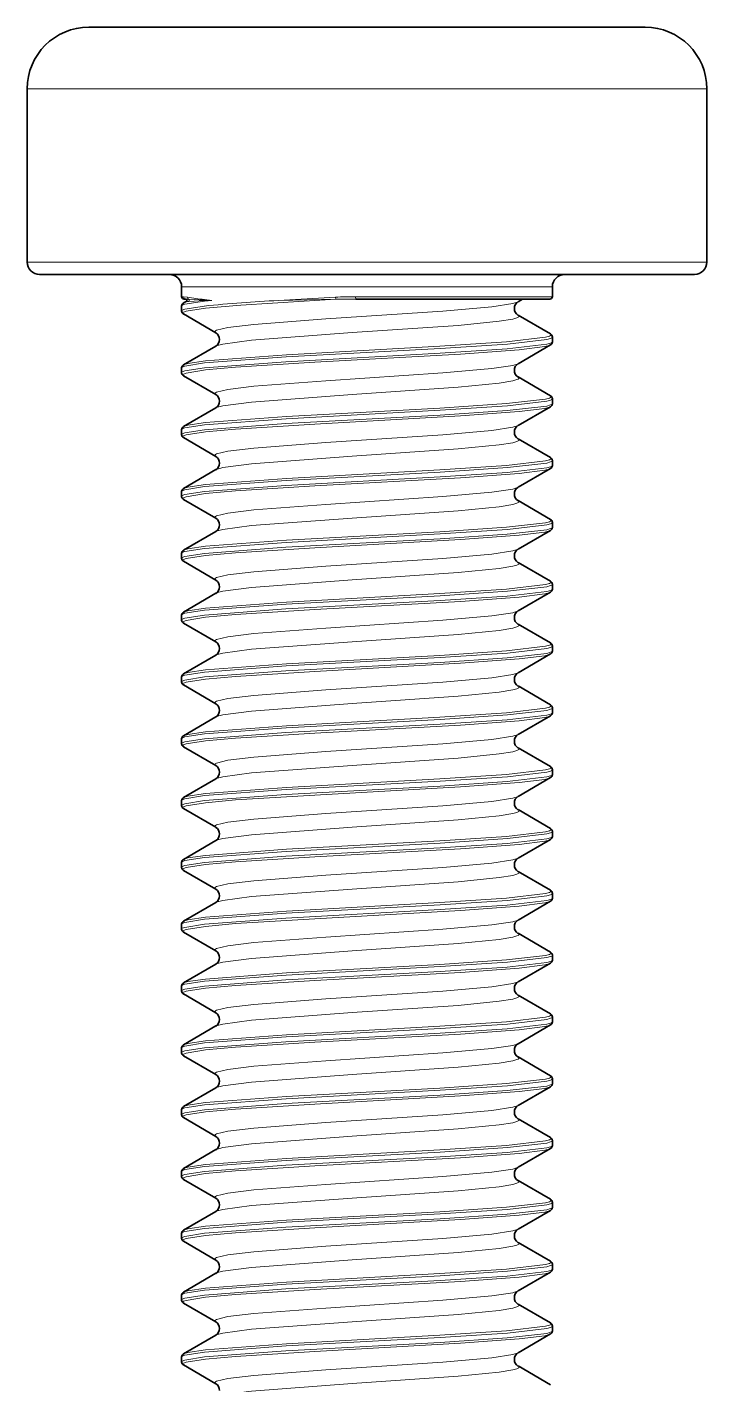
# Model space of a CAD drawing. Extents: x 327 to 941, y 153 to 765.
# Drawn here: x 619.75 to 625.25, y 692.39 to 703.37 of the extents above; entities that cross this region are included whole.
import ezdxf

# ---------------------------------------------------------------- set-up
doc = ezdxf.new("R2010")
doc.units = 0

msp = doc.modelspace()

# ---------------------------------------------------------------- linework, layer by layer
at = {"color": 7, "lineweight": 35, "ltscale": 0.006886}
msp.add_line((620.525, 703.372), (620.25, 703.372), dxfattribs=at)
at = {"color": 7, "lineweight": 35, "ltscale": 0.105614}
msp.add_line((624.75, 703.372), (620.525, 703.372), dxfattribs=at)
at = {"color": 7, "lineweight": 13, "ltscale": 0.008417}
for p, q in [((620.087, 702.872), (619.75, 702.872)), ((620.087, 701.472), (619.75, 701.472))]:
    msp.add_line(p, q, dxfattribs=at)
at = {"color": 7, "lineweight": 35, "ltscale": 0.035001}
for p, q in [((619.75, 701.472), (619.75, 702.872)), ((625.25, 701.472), (625.25, 702.872))]:
    msp.add_line(p, q, dxfattribs=at)
at = {"color": 7, "lineweight": 13, "ltscale": 0.129083}
for p, q in [((625.25, 702.872), (620.087, 702.872)), ((625.25, 701.472), (620.087, 701.472))]:
    msp.add_line(p, q, dxfattribs=at)
at = {"color": 7, "lineweight": 35, "ltscale": 0.00811}
msp.add_line((620.174, 701.372), (619.85, 701.372), dxfattribs=at)
at = {"color": 7, "lineweight": 35, "ltscale": 0.124391}
msp.add_line((625.15, 701.372), (620.174, 701.372), dxfattribs=at)
at = {"color": 7, "lineweight": 13, "ltscale": 0.004591}
msp.add_line((621.184, 701.272), (621, 701.272), dxfattribs=at)
at = {"color": 7, "lineweight": 35, "ltscale": 0.002}
for p, q in [((621, 701.192), (621, 701.272)), ((624, 701.192), (624, 701.272))]:
    msp.add_line(p, q, dxfattribs=at)
at = {"color": 7, "lineweight": 13, "ltscale": 0.000382996}
msp.add_line((621.015, 701.192), (621, 701.192), dxfattribs=at)
at = {"color": 7, "lineweight": 13, "ltscale": 0.000813638}
msp.add_line((621.015, 701.192), (621.048, 701.188), dxfattribs=at)
at = {"color": 7, "lineweight": 35, "ltscale": 0.000376892}
msp.add_line((621.035, 701.172), (621.02, 701.172), dxfattribs=at)
at = {"color": 7, "lineweight": 13, "ltscale": 0.000550341}
msp.add_line((621.035, 701.172), (621.057, 701.171), dxfattribs=at)
at = {"color": 7, "lineweight": 13, "ltscale": 0.003175}
for p, q in [((621.057, 701.171), (621.184, 701.164)), ((621.184, 701.16), (621.057, 701.153))]:
    msp.add_line(p, q, dxfattribs=at)
at = {"color": 7, "lineweight": 13, "ltscale": 0.070409}
msp.add_line((624, 701.272), (621.184, 701.272), dxfattribs=at)
at = {"color": 7, "lineweight": 13, "ltscale": 0.001523}
for p, q in [((621.184, 701.168), (621.244, 701.162)), ((621.244, 701.162), (621.184, 701.156))]:
    msp.add_line(p, q, dxfattribs=at)
at = {"color": 7, "lineweight": 13, "ltscale": 0.000103939}
msp.add_line((621.184, 701.164), (621.184, 701.168), dxfattribs=at)
at = {"color": 7, "lineweight": 13, "ltscale": 0.011519}
msp.add_line((621.784, 701.162), (622.244, 701.188), dxfattribs=at)
at = {"color": 7, "lineweight": 13, "ltscale": 0.011568}
msp.add_line((622.247, 701.171), (621.784, 701.162), dxfattribs=at)
at = {"color": 7, "lineweight": 13, "ltscale": 0.00043678}
msp.add_line((622.247, 701.171), (622.244, 701.188), dxfattribs=at)
at = {"color": 7, "lineweight": 13, "ltscale": 0.004047}
msp.add_line((622.247, 701.171), (622.409, 701.172), dxfattribs=at)
at = {"color": 7, "lineweight": 13, "ltscale": 0.037764}
msp.add_line((623.757, 701.171), (622.247, 701.171), dxfattribs=at)
at = {"color": 7, "lineweight": 13, "ltscale": 0.039812}
msp.add_line((624, 701.192), (622.407, 701.192), dxfattribs=at)
at = {"color": 7, "lineweight": 13, "ltscale": 0.000501418}
msp.add_line((622.409, 701.172), (622.407, 701.192), dxfattribs=at)
at = {"color": 7, "lineweight": 35, "ltscale": 0.039281}
msp.add_line((623.98, 701.172), (622.409, 701.172), dxfattribs=at)
at = {"color": 7, "lineweight": 35, "ltscale": 0.001033}
msp.add_line((623.757, 701.171), (623.722, 701.15), dxfattribs=at)
at = {"color": 7, "lineweight": 35, "ltscale": 0.000131021}
msp.add_line((623.757, 701.171), (623.762, 701.172), dxfattribs=at)
at = {"color": 7, "lineweight": 35, "ltscale": 0.000987244}
for p, q in [((621, 701.076), (621, 701.116)), ((624, 700.826), (624, 700.866)), ((621, 700.576), (621, 700.616)), ((624, 700.326), (624, 700.366)), ((621, 700.076), (621, 700.116)), ((624, 699.826), (624, 699.866)), ((621, 699.576), (621, 699.616)), ((624, 699.326), (624, 699.366)), ((621, 699.076), (621, 699.116)), ((624, 698.826), (624, 698.866)), ((621, 698.576), (621, 698.616)), ((624, 698.326), (624, 698.366)), ((621, 698.076), (621, 698.116)), ((624, 697.826), (624, 697.866)), ((621, 697.576), (621, 697.616)), ((624, 697.326), (624, 697.366)), ((621, 697.076), (621, 697.116)), ((624, 696.826), (624, 696.866)), ((621, 696.576), (621, 696.616)), ((624, 696.326), (624, 696.366)), ((621, 696.076), (621, 696.116)), ((624, 695.826), (624, 695.866)), ((621, 695.576), (621, 695.616)), ((624, 695.326), (624, 695.366)), ((621, 695.076), (621, 695.116)), ((624, 694.826), (624, 694.866)), ((621, 694.576), (621, 694.616)), ((624, 694.326), (624, 694.366)), ((621, 694.076), (621, 694.116)), ((624, 693.826), (624, 693.866)), ((621, 693.576), (621, 693.616)), ((624, 693.326), (624, 693.366)), ((621, 693.076), (621, 693.116)), ((624, 692.826), (624, 692.866)), ((621, 692.576), (621, 692.616))]:
    msp.add_line(p, q, dxfattribs=at)
at = {"color": 7, "lineweight": 35, "ltscale": 0.000633859}
msp.add_line((621.016, 701.141), (621.038, 701.153), dxfattribs=at)
at = {"color": 7, "lineweight": 13, "ltscale": 0.000469971}
msp.add_line((621.057, 701.153), (621.038, 701.153), dxfattribs=at)
at = {"color": 7, "lineweight": 13, "ltscale": 0.000105286}
msp.add_line((621.184, 701.16), (621.184, 701.164), dxfattribs=at)
at = {"color": 7, "lineweight": 13, "ltscale": 0.00151}
msp.add_line((621.184, 701.16), (621.244, 701.162), dxfattribs=at)
at = {"color": 7, "lineweight": 35, "ltscale": 0.007571}
for p, q in [((621.016, 701.052), (621.278, 700.9)), ((621.016, 700.641), (621.278, 700.793)), ((623.984, 700.802), (623.722, 700.65)), ((621.016, 700.552), (621.278, 700.4)), ((623.984, 700.391), (623.722, 700.543)), ((621.016, 700.141), (621.278, 700.293)), ((623.984, 700.302), (623.722, 700.15)), ((621.016, 700.052), (621.278, 699.9)), ((623.984, 699.891), (623.722, 700.043)), ((621.016, 699.641), (621.278, 699.793)), ((623.984, 699.802), (623.722, 699.65)), ((621.016, 699.552), (621.278, 699.4)), ((623.984, 699.391), (623.722, 699.543)), ((623.984, 699.302), (623.722, 699.15)), ((621.016, 699.141), (621.278, 699.293)), ((621.016, 699.052), (621.278, 698.9)), ((623.984, 698.891), (623.722, 699.043)), ((621.016, 698.641), (621.278, 698.793)), ((623.984, 698.802), (623.722, 698.65)), ((621.016, 698.552), (621.278, 698.4)), ((623.984, 698.391), (623.722, 698.543)), ((621.016, 698.141), (621.278, 698.293)), ((623.984, 698.302), (623.722, 698.15)), ((621.016, 698.052), (621.278, 697.9)), ((623.984, 697.891), (623.722, 698.043)), ((621.016, 697.641), (621.278, 697.793)), ((623.984, 697.802), (623.722, 697.65)), ((621.016, 697.552), (621.278, 697.4)), ((623.984, 697.391), (623.722, 697.543)), ((621.016, 697.141), (621.278, 697.293)), ((623.984, 697.302), (623.722, 697.15)), ((621.016, 697.052), (621.278, 696.9)), ((623.984, 696.891), (623.722, 697.043)), ((621.016, 696.641), (621.278, 696.793)), ((623.984, 696.802), (623.722, 696.65)), ((621.016, 696.552), (621.278, 696.4)), ((623.984, 696.391), (623.722, 696.543)), ((621.016, 696.141), (621.278, 696.293)), ((623.984, 696.302), (623.722, 696.15)), ((621.016, 696.052), (621.278, 695.9)), ((623.984, 695.891), (623.722, 696.043)), ((621.016, 695.641), (621.278, 695.793)), ((623.984, 695.802), (623.722, 695.65)), ((621.016, 695.552), (621.278, 695.4)), ((623.984, 695.391), (623.722, 695.543)), ((621.016, 695.141), (621.278, 695.293)), ((623.984, 695.302), (623.722, 695.15)), ((621.016, 695.052), (621.278, 694.9)), ((623.984, 694.891), (623.722, 695.043)), ((623.984, 694.802), (623.722, 694.65)), ((621.016, 694.641), (621.278, 694.793)), ((621.016, 694.552), (621.278, 694.4)), ((623.984, 694.391), (623.722, 694.543)), ((621.016, 694.141), (621.278, 694.293)), ((623.984, 694.302), (623.722, 694.15)), ((621.016, 694.052), (621.278, 693.9)), ((623.984, 693.891), (623.722, 694.043)), ((621.016, 693.641), (621.278, 693.793)), ((623.984, 693.802), (623.722, 693.65)), ((621.016, 693.552), (621.278, 693.4)), ((623.984, 693.391), (623.722, 693.543)), ((621.016, 693.141), (621.278, 693.293)), ((623.984, 693.302), (623.722, 693.15)), ((621.016, 693.052), (621.278, 692.9)), ((623.984, 692.891), (623.722, 693.043)), ((621.016, 692.641), (621.278, 692.793)), ((623.984, 692.802), (623.722, 692.65)), ((621.016, 692.552), (621.278, 692.4)), ((623.984, 692.391), (623.722, 692.543))]:
    msp.add_line(p, q, dxfattribs=at)
at = {"color": 7, "lineweight": 35, "ltscale": 0.007572}
msp.add_line((623.984, 700.891), (623.722, 701.043), dxfattribs=at)
at = {"color": 7, "lineweight": 13}
for points in [[(622.247, 701.171), (621.48, 701.124), (621.193, 701.099)], [(621.184, 701.156), (621.026, 701.131), (621.005, 701.122), (621.001, 701.119), (621, 701.118), (621, 701.116)], [(621.184, 701.116), (621.026, 701.091), (621.005, 701.083), (621.001, 701.08), (621, 701.079), (621, 701.076)], [(621.193, 701.099), (621.036, 701.074), (621.015, 701.066), (621.011, 701.063), (621.01, 701.061), (621.01, 701.059)], [(621.271, 700.909), (621.272, 700.912), (621.274, 700.915), (621.283, 700.92), (621.374, 700.942), (621.585, 700.967), (622.168, 701.012), (623.113, 701.075), (623.509, 701.11), (623.68, 701.136), (623.722, 701.15)], [(621.278, 700.793), (621.291, 700.798), (621.333, 700.809), (621.565, 700.84), (622.38, 700.901), (623.237, 700.96), (623.57, 700.993), (623.679, 701.011), (623.713, 701.021), (623.724, 701.026), (623.728, 701.029), (623.729, 701.031), (623.729, 701.034)], [(624, 700.866), (623.999, 700.864), (623.998, 700.862), (623.995, 700.859), (623.986, 700.855), (623.955, 700.846), (623.636, 700.809), (623.093, 700.773), (621.845, 700.705), (621.184, 700.656)], [(623.99, 700.883), (623.989, 700.881), (623.988, 700.88), (623.985, 700.877), (623.976, 700.872), (623.945, 700.864), (623.628, 700.827), (623.088, 700.791), (621.848, 700.722), (621.192, 700.673)], [(624, 700.826), (623.999, 700.824), (623.998, 700.823), (623.995, 700.82), (623.986, 700.816), (623.955, 700.807), (623.635, 700.77), (623.092, 700.734), (621.844, 700.666), (621.184, 700.616)], [(623.984, 700.802), (623.973, 700.797), (623.938, 700.788), (623.732, 700.762), (623.256, 700.727), (622.078, 700.661), (621.435, 700.621), (621.193, 700.599)], [(621.184, 700.656), (621.026, 700.631), (621.005, 700.622), (621.001, 700.619), (621, 700.618), (621, 700.616)], [(621.184, 700.616), (621.026, 700.591), (621.005, 700.583), (621.001, 700.58), (621, 700.579), (621, 700.576)], [(621.192, 700.673), (621.049, 700.652), (621.016, 700.641)], [(621.271, 700.409), (621.272, 700.412), (621.274, 700.415), (621.283, 700.42), (621.374, 700.442), (621.585, 700.467), (622.168, 700.512), (623.113, 700.575), (623.509, 700.61), (623.68, 700.636), (623.722, 700.65)], [(621.193, 700.599), (621.036, 700.574), (621.015, 700.566), (621.011, 700.563), (621.01, 700.561), (621.01, 700.559)], [(621.278, 700.293), (621.291, 700.298), (621.333, 700.309), (621.565, 700.34), (622.38, 700.401), (623.237, 700.46), (623.57, 700.493), (623.679, 700.511), (623.713, 700.521), (623.724, 700.526), (623.728, 700.529), (623.729, 700.531), (623.729, 700.534)], [(624, 700.366), (623.999, 700.364), (623.998, 700.362), (623.995, 700.359), (623.986, 700.355), (623.955, 700.346), (623.636, 700.309), (623.093, 700.273), (621.845, 700.205), (621.184, 700.156)], [(624, 700.326), (623.999, 700.324), (623.998, 700.323), (623.995, 700.32), (623.986, 700.316), (623.955, 700.307), (623.635, 700.27), (623.092, 700.234), (621.844, 700.166), (621.184, 700.116)], [(623.99, 700.383), (623.989, 700.381), (623.988, 700.38), (623.985, 700.377), (623.976, 700.372), (623.945, 700.364), (623.628, 700.327), (623.088, 700.291), (621.848, 700.222), (621.192, 700.173)], [(623.984, 700.302), (623.973, 700.297), (623.938, 700.288), (623.732, 700.262), (623.256, 700.227), (622.078, 700.161), (621.435, 700.121), (621.193, 700.099)], [(621.184, 700.156), (621.026, 700.131), (621.005, 700.122), (621.001, 700.119), (621, 700.118), (621, 700.116)], [(621.184, 700.116), (621.026, 700.091), (621.005, 700.083), (621.001, 700.08), (621, 700.079), (621, 700.076)], [(621.193, 700.099), (621.036, 700.074), (621.015, 700.066), (621.011, 700.063), (621.01, 700.061), (621.01, 700.059)], [(621.192, 700.173), (621.049, 700.152), (621.016, 700.141)], [(621.271, 699.909), (621.272, 699.912), (621.274, 699.915), (621.283, 699.92), (621.374, 699.942), (621.585, 699.967), (622.168, 700.012), (623.113, 700.075), (623.509, 700.11), (623.68, 700.136), (623.722, 700.15)], [(621.278, 699.793), (621.291, 699.798), (621.333, 699.809), (621.565, 699.84), (622.38, 699.901), (623.237, 699.96), (623.57, 699.993), (623.679, 700.011), (623.713, 700.021), (623.724, 700.026), (623.728, 700.029), (623.729, 700.031), (623.729, 700.034)], [(624, 699.866), (623.999, 699.864), (623.998, 699.862), (623.995, 699.859), (623.986, 699.855), (623.955, 699.846), (623.636, 699.809), (623.093, 699.773), (621.845, 699.705), (621.184, 699.656)], [(623.99, 699.883), (623.989, 699.881), (623.988, 699.88), (623.985, 699.877), (623.976, 699.872), (623.945, 699.864), (623.628, 699.827), (623.088, 699.791), (621.848, 699.722), (621.192, 699.673)], [(624, 699.826), (623.999, 699.824), (623.998, 699.823), (623.995, 699.82), (623.986, 699.816), (623.955, 699.807), (623.635, 699.77), (623.092, 699.734), (621.844, 699.666), (621.184, 699.616)], [(623.984, 699.802), (623.973, 699.797), (623.938, 699.788), (623.732, 699.762), (623.256, 699.727), (622.078, 699.661), (621.435, 699.621), (621.193, 699.599)], [(621.184, 699.656), (621.026, 699.631), (621.005, 699.622), (621.001, 699.619), (621, 699.618), (621, 699.616)], [(621.192, 699.673), (621.049, 699.652), (621.016, 699.641)], [(621.271, 699.409), (621.272, 699.412), (621.274, 699.415), (621.283, 699.42), (621.374, 699.442), (621.585, 699.467), (622.168, 699.512), (623.113, 699.575), (623.509, 699.61), (623.68, 699.636), (623.722, 699.65)], [(621.184, 699.616), (621.026, 699.591), (621.005, 699.583), (621.001, 699.58), (621, 699.579), (621, 699.576)], [(621.193, 699.599), (621.036, 699.574), (621.015, 699.566), (621.011, 699.563), (621.01, 699.561), (621.01, 699.559)], [(621.278, 699.293), (621.291, 699.298), (621.333, 699.309), (621.565, 699.34), (622.38, 699.401), (623.237, 699.46), (623.57, 699.493), (623.679, 699.511), (623.713, 699.521), (623.724, 699.526), (623.728, 699.529), (623.729, 699.531), (623.729, 699.534)], [(624, 699.366), (623.999, 699.364), (623.998, 699.362), (623.995, 699.359), (623.986, 699.355), (623.955, 699.346), (623.636, 699.309), (623.093, 699.273), (621.845, 699.205), (621.184, 699.156)], [(624, 699.326), (623.999, 699.324), (623.998, 699.323), (623.995, 699.32), (623.986, 699.316), (623.955, 699.307), (623.635, 699.27), (623.092, 699.234), (621.844, 699.166), (621.184, 699.116)], [(623.99, 699.383), (623.989, 699.381), (623.988, 699.38), (623.985, 699.377), (623.976, 699.372), (623.945, 699.364), (623.628, 699.327), (623.088, 699.291), (621.848, 699.222), (621.192, 699.173)], [(623.984, 699.302), (623.973, 699.297), (623.938, 699.288), (623.732, 699.262), (623.256, 699.227), (622.078, 699.161), (621.435, 699.121), (621.193, 699.099)], [(621.184, 699.156), (621.026, 699.131), (621.005, 699.122), (621.001, 699.119), (621, 699.118), (621, 699.116)], [(621.184, 699.116), (621.026, 699.091), (621.005, 699.083), (621.001, 699.08), (621, 699.079), (621, 699.076)], [(621.193, 699.099), (621.036, 699.074), (621.015, 699.066), (621.011, 699.063), (621.01, 699.061), (621.01, 699.059)], [(621.192, 699.173), (621.049, 699.152), (621.016, 699.141)], [(621.271, 698.909), (621.272, 698.912), (621.274, 698.915), (621.283, 698.92), (621.374, 698.942), (621.585, 698.967), (622.168, 699.012), (623.113, 699.075), (623.509, 699.11), (623.68, 699.136), (623.722, 699.15)], [(621.278, 698.793), (621.291, 698.798), (621.333, 698.809), (621.565, 698.84), (622.38, 698.901), (623.237, 698.96), (623.57, 698.993), (623.679, 699.011), (623.713, 699.021), (623.724, 699.026), (623.728, 699.029), (623.729, 699.031), (623.729, 699.034)], [(624, 698.866), (623.999, 698.864), (623.998, 698.862), (623.995, 698.859), (623.986, 698.855), (623.955, 698.846), (623.636, 698.809), (623.093, 698.773), (621.845, 698.705), (621.184, 698.656)], [(623.99, 698.883), (623.989, 698.881), (623.988, 698.88), (623.985, 698.877), (623.976, 698.872), (623.945, 698.864), (623.628, 698.827), (623.088, 698.791), (621.848, 698.722), (621.192, 698.673)], [(624, 698.826), (623.999, 698.824), (623.998, 698.823), (623.995, 698.82), (623.986, 698.816), (623.955, 698.807), (623.635, 698.77), (623.092, 698.734), (621.844, 698.666), (621.184, 698.616)], [(623.984, 698.802), (623.973, 698.797), (623.938, 698.788), (623.732, 698.762), (623.256, 698.727), (622.078, 698.661), (621.435, 698.621), (621.193, 698.599)], [(621.184, 698.656), (621.026, 698.631), (621.005, 698.622), (621.001, 698.619), (621, 698.618), (621, 698.616)], [(621.192, 698.673), (621.049, 698.652), (621.016, 698.641)], [(621.271, 698.409), (621.272, 698.412), (621.274, 698.415), (621.283, 698.42), (621.374, 698.442), (621.585, 698.467), (622.168, 698.512), (623.113, 698.575), (623.509, 698.61), (623.68, 698.636), (623.722, 698.65)], [(621.184, 698.616), (621.026, 698.591), (621.005, 698.583), (621.001, 698.58), (621, 698.579), (621, 698.576)], [(621.193, 698.599), (621.036, 698.574), (621.015, 698.566), (621.011, 698.563), (621.01, 698.561), (621.01, 698.559)], [(621.278, 698.293), (621.291, 698.298), (621.333, 698.309), (621.565, 698.34), (622.38, 698.401), (623.237, 698.46), (623.57, 698.493), (623.679, 698.511), (623.713, 698.521), (623.724, 698.526), (623.728, 698.529), (623.729, 698.531), (623.729, 698.534)], [(624, 698.366), (623.999, 698.364), (623.998, 698.362), (623.995, 698.359), (623.986, 698.355), (623.955, 698.346), (623.636, 698.309), (623.093, 698.273), (621.845, 698.205), (621.184, 698.156)], [(624, 698.326), (623.999, 698.324), (623.998, 698.323), (623.995, 698.32), (623.986, 698.316), (623.955, 698.307), (623.635, 698.27), (623.092, 698.234), (621.844, 698.166), (621.184, 698.116)], [(623.99, 698.383), (623.989, 698.381), (623.988, 698.38), (623.985, 698.377), (623.976, 698.372), (623.945, 698.364), (623.628, 698.327), (623.088, 698.291), (621.848, 698.222), (621.192, 698.173)], [(623.984, 698.302), (623.973, 698.297), (623.938, 698.288), (623.732, 698.262), (623.256, 698.227), (622.078, 698.161), (621.435, 698.121), (621.193, 698.099)], [(621.184, 698.156), (621.026, 698.131), (621.005, 698.122), (621.001, 698.119), (621, 698.118), (621, 698.116)], [(621.184, 698.116), (621.026, 698.091), (621.005, 698.083), (621.001, 698.08), (621, 698.079), (621, 698.076)], [(621.193, 698.099), (621.036, 698.074), (621.015, 698.066), (621.011, 698.063), (621.01, 698.061), (621.01, 698.059)], [(621.192, 698.173), (621.049, 698.152), (621.016, 698.141)], [(621.271, 697.909), (621.272, 697.912), (621.274, 697.915), (621.283, 697.92), (621.374, 697.942), (621.585, 697.967), (622.168, 698.012), (623.113, 698.075), (623.509, 698.11), (623.68, 698.136), (623.722, 698.15)], [(621.278, 697.793), (621.291, 697.798), (621.333, 697.809), (621.565, 697.84), (622.38, 697.901), (623.237, 697.96), (623.57, 697.993), (623.679, 698.011), (623.713, 698.021), (623.724, 698.026), (623.728, 698.029), (623.729, 698.031), (623.729, 698.034)], [(623.99, 697.883), (623.989, 697.881), (623.988, 697.88), (623.985, 697.877), (623.976, 697.872), (623.945, 697.864), (623.628, 697.827), (623.088, 697.791), (621.848, 697.722), (621.192, 697.673)], [(624, 697.866), (623.999, 697.864), (623.998, 697.862), (623.995, 697.859), (623.986, 697.855), (623.955, 697.846), (623.636, 697.809), (623.093, 697.773), (621.845, 697.705), (621.184, 697.656)], [(624, 697.826), (623.999, 697.824), (623.998, 697.823), (623.995, 697.82), (623.986, 697.816), (623.955, 697.807), (623.635, 697.77), (623.092, 697.734), (621.844, 697.666), (621.184, 697.616)], [(623.984, 697.802), (623.973, 697.797), (623.938, 697.788), (623.732, 697.762), (623.256, 697.727), (622.078, 697.661), (621.435, 697.621), (621.193, 697.599)], [(621.184, 697.656), (621.026, 697.631), (621.005, 697.622), (621.001, 697.619), (621, 697.618), (621, 697.616)], [(621.192, 697.673), (621.049, 697.652), (621.016, 697.641)], [(621.184, 697.616), (621.026, 697.591), (621.005, 697.583), (621.001, 697.58), (621, 697.579), (621, 697.576)], [(621.193, 697.599), (621.036, 697.574), (621.015, 697.566), (621.011, 697.563), (621.01, 697.561), (621.01, 697.559)], [(621.271, 697.409), (621.272, 697.412), (621.274, 697.415), (621.283, 697.42), (621.374, 697.442), (621.585, 697.467), (622.168, 697.512), (623.113, 697.575), (623.509, 697.61), (623.68, 697.636), (623.722, 697.65)], [(621.278, 697.293), (621.291, 697.298), (621.333, 697.309), (621.565, 697.34), (622.38, 697.401), (623.237, 697.46), (623.57, 697.493), (623.679, 697.511), (623.713, 697.521), (623.724, 697.526), (623.728, 697.529), (623.729, 697.531), (623.729, 697.534)], [(624, 697.366), (623.999, 697.364), (623.998, 697.362), (623.995, 697.359), (623.986, 697.355), (623.955, 697.346), (623.636, 697.309), (623.093, 697.273), (621.845, 697.205), (621.184, 697.156)], [(624, 697.326), (623.999, 697.324), (623.998, 697.323), (623.995, 697.32), (623.986, 697.316), (623.955, 697.307), (623.635, 697.27), (623.092, 697.234), (621.844, 697.166), (621.184, 697.116)], [(623.99, 697.383), (623.989, 697.381), (623.988, 697.38), (623.985, 697.377), (623.976, 697.372), (623.945, 697.364), (623.628, 697.327), (623.088, 697.291), (621.848, 697.222), (621.192, 697.173)], [(623.984, 697.302), (623.973, 697.297), (623.938, 697.288), (623.732, 697.262), (623.256, 697.227), (622.078, 697.161), (621.435, 697.121), (621.193, 697.099)], [(621.184, 697.156), (621.026, 697.131), (621.005, 697.122), (621.001, 697.119), (621, 697.118), (621, 697.116)], [(621.184, 697.116), (621.026, 697.091), (621.005, 697.083), (621.001, 697.08), (621, 697.079), (621, 697.076)], [(621.192, 697.173), (621.049, 697.152), (621.016, 697.141)], [(621.271, 696.909), (621.272, 696.912), (621.274, 696.915), (621.283, 696.92), (621.374, 696.942), (621.585, 696.967), (622.168, 697.012), (623.113, 697.075), (623.509, 697.11), (623.68, 697.136), (623.722, 697.15)], [(621.193, 697.099), (621.036, 697.074), (621.015, 697.066), (621.011, 697.063), (621.01, 697.061), (621.01, 697.059)], [(621.278, 696.793), (621.291, 696.798), (621.333, 696.809), (621.565, 696.84), (622.38, 696.901), (623.237, 696.96), (623.57, 696.993), (623.679, 697.011), (623.713, 697.021), (623.724, 697.026), (623.728, 697.029), (623.729, 697.031), (623.729, 697.034)], [(623.99, 696.883), (623.989, 696.881), (623.988, 696.88), (623.985, 696.877), (623.976, 696.872), (623.945, 696.864), (623.628, 696.827), (623.088, 696.791), (621.848, 696.722), (621.192, 696.673)], [(624, 696.866), (623.999, 696.864), (623.998, 696.862), (623.995, 696.859), (623.986, 696.855), (623.955, 696.846), (623.636, 696.809), (623.093, 696.773), (621.845, 696.705), (621.184, 696.656)], [(624, 696.826), (623.999, 696.824), (623.998, 696.823), (623.995, 696.82), (623.986, 696.816), (623.955, 696.807), (623.635, 696.77), (623.092, 696.734), (621.844, 696.666), (621.184, 696.616)], [(623.984, 696.802), (623.973, 696.797), (623.938, 696.788), (623.732, 696.762), (623.256, 696.727), (622.078, 696.661), (621.435, 696.621), (621.193, 696.599)], [(621.192, 696.673), (621.049, 696.652), (621.016, 696.641)], [(621.184, 696.656), (621.026, 696.631), (621.005, 696.622), (621.001, 696.619), (621, 696.618), (621, 696.616)], [(621.184, 696.616), (621.026, 696.591), (621.005, 696.583), (621.001, 696.58), (621, 696.579), (621, 696.576)], [(621.193, 696.599), (621.036, 696.574), (621.015, 696.566), (621.011, 696.563), (621.01, 696.561), (621.01, 696.559)], [(621.271, 696.409), (621.272, 696.412), (621.274, 696.415), (621.283, 696.42), (621.374, 696.442), (621.585, 696.467), (622.168, 696.512), (623.113, 696.575), (623.509, 696.61), (623.68, 696.636), (623.722, 696.65)], [(621.278, 696.293), (621.291, 696.298), (621.333, 696.309), (621.565, 696.34), (622.38, 696.401), (623.237, 696.46), (623.57, 696.493), (623.679, 696.511), (623.713, 696.521), (623.724, 696.526), (623.728, 696.529), (623.729, 696.531), (623.729, 696.534)], [(624, 696.366), (623.999, 696.364), (623.998, 696.362), (623.995, 696.359), (623.986, 696.355), (623.955, 696.346), (623.636, 696.309), (623.093, 696.273), (621.845, 696.205), (621.184, 696.156)], [(623.99, 696.383), (623.989, 696.381), (623.988, 696.38), (623.985, 696.377), (623.976, 696.372), (623.945, 696.364), (623.628, 696.327), (623.088, 696.291), (621.848, 696.222), (621.192, 696.173)], [(624, 696.326), (623.999, 696.324), (623.998, 696.323), (623.995, 696.32), (623.986, 696.316), (623.955, 696.307), (623.635, 696.27), (623.092, 696.234), (621.844, 696.166), (621.184, 696.116)], [(623.984, 696.302), (623.973, 696.297), (623.938, 696.288), (623.732, 696.262), (623.256, 696.227), (622.078, 696.161), (621.435, 696.121), (621.193, 696.099)], [(621.184, 696.156), (621.026, 696.131), (621.005, 696.122), (621.001, 696.119), (621, 696.118), (621, 696.116)], [(621.184, 696.116), (621.026, 696.091), (621.005, 696.083), (621.001, 696.08), (621, 696.079), (621, 696.076)], [(621.192, 696.173), (621.049, 696.152), (621.016, 696.141)], [(621.271, 695.909), (621.272, 695.912), (621.274, 695.915), (621.283, 695.92), (621.374, 695.942), (621.585, 695.967), (622.168, 696.012), (623.113, 696.075), (623.509, 696.11), (623.68, 696.136), (623.722, 696.15)], [(621.193, 696.099), (621.036, 696.074), (621.015, 696.066), (621.011, 696.063), (621.01, 696.061), (621.01, 696.059)], [(621.278, 695.793), (621.291, 695.798), (621.333, 695.809), (621.565, 695.84), (622.38, 695.901), (623.237, 695.96), (623.57, 695.993), (623.679, 696.011), (623.713, 696.021), (623.724, 696.026), (623.728, 696.029), (623.729, 696.031), (623.729, 696.034)], [(624, 695.866), (623.999, 695.864), (623.998, 695.862), (623.995, 695.859), (623.986, 695.855), (623.955, 695.846), (623.636, 695.809), (623.093, 695.773), (621.845, 695.705), (621.184, 695.656)], [(624, 695.826), (623.999, 695.824), (623.998, 695.823), (623.995, 695.82), (623.986, 695.816), (623.955, 695.807), (623.635, 695.77), (623.092, 695.734), (621.844, 695.666), (621.184, 695.616)], [(623.99, 695.883), (623.989, 695.881), (623.988, 695.88), (623.985, 695.877), (623.976, 695.872), (623.945, 695.864), (623.628, 695.827), (623.088, 695.791), (621.848, 695.722), (621.192, 695.673)], [(623.984, 695.802), (623.973, 695.797), (623.938, 695.788), (623.732, 695.762), (623.256, 695.727), (622.078, 695.661), (621.435, 695.621), (621.193, 695.599)], [(621.184, 695.656), (621.026, 695.631), (621.005, 695.622), (621.001, 695.619), (621, 695.618), (621, 695.616)], [(621.184, 695.616), (621.026, 695.591), (621.005, 695.583), (621.001, 695.58), (621, 695.579), (621, 695.576)], [(621.193, 695.599), (621.036, 695.574), (621.015, 695.566), (621.011, 695.563), (621.01, 695.561), (621.01, 695.559)], [(621.192, 695.673), (621.049, 695.652), (621.016, 695.641)], [(621.271, 695.409), (621.272, 695.412), (621.274, 695.415), (621.283, 695.42), (621.374, 695.442), (621.585, 695.467), (622.168, 695.512), (623.113, 695.575), (623.509, 695.61), (623.68, 695.636), (623.722, 695.65)], [(621.278, 695.293), (621.291, 695.298), (621.333, 695.309), (621.565, 695.34), (622.38, 695.401), (623.237, 695.46), (623.57, 695.493), (623.679, 695.511), (623.713, 695.521), (623.724, 695.526), (623.728, 695.529), (623.729, 695.531), (623.729, 695.534)], [(624, 695.366), (623.999, 695.364), (623.998, 695.362), (623.995, 695.359), (623.986, 695.355), (623.955, 695.346), (623.636, 695.309), (623.093, 695.273), (621.845, 695.205), (621.184, 695.156)], [(623.99, 695.383), (623.989, 695.381), (623.988, 695.38), (623.985, 695.377), (623.976, 695.372), (623.945, 695.364), (623.628, 695.327), (623.088, 695.291), (621.848, 695.222), (621.192, 695.173)], [(624, 695.326), (623.999, 695.324), (623.998, 695.323), (623.995, 695.32), (623.986, 695.316), (623.955, 695.307), (623.635, 695.27), (623.092, 695.234), (621.844, 695.166), (621.184, 695.116)], [(623.984, 695.302), (623.973, 695.297), (623.938, 695.288), (623.732, 695.262), (623.256, 695.227), (622.078, 695.161), (621.435, 695.121), (621.193, 695.099)], [(621.184, 695.156), (621.026, 695.131), (621.005, 695.122), (621.001, 695.119), (621, 695.118), (621, 695.116)], [(621.192, 695.173), (621.049, 695.152), (621.016, 695.141)], [(621.271, 694.909), (621.272, 694.912), (621.274, 694.915), (621.283, 694.92), (621.374, 694.942), (621.585, 694.967), (622.168, 695.012), (623.113, 695.075), (623.509, 695.11), (623.68, 695.136), (623.722, 695.15)], [(621.184, 695.116), (621.026, 695.091), (621.005, 695.083), (621.001, 695.08), (621, 695.079), (621, 695.076)], [(621.193, 695.099), (621.036, 695.074), (621.015, 695.066), (621.011, 695.063), (621.01, 695.061), (621.01, 695.059)], [(621.278, 694.793), (621.291, 694.798), (621.333, 694.809), (621.565, 694.84), (622.38, 694.901), (623.237, 694.96), (623.57, 694.993), (623.679, 695.011), (623.713, 695.021), (623.724, 695.026), (623.728, 695.029), (623.729, 695.031), (623.729, 695.034)], [(624, 694.866), (623.999, 694.864), (623.998, 694.862), (623.995, 694.859), (623.986, 694.855), (623.955, 694.846), (623.636, 694.809), (623.093, 694.773), (621.845, 694.705), (621.184, 694.656)], [(624, 694.826), (623.999, 694.824), (623.998, 694.823), (623.995, 694.82), (623.986, 694.816), (623.955, 694.807), (623.635, 694.77), (623.092, 694.734), (621.844, 694.666), (621.184, 694.616)], [(623.99, 694.883), (623.989, 694.881), (623.988, 694.88), (623.985, 694.877), (623.976, 694.872), (623.945, 694.864), (623.628, 694.827), (623.088, 694.791), (621.848, 694.722), (621.192, 694.673)], [(623.984, 694.802), (623.973, 694.797), (623.938, 694.788), (623.732, 694.762), (623.256, 694.727), (622.078, 694.661), (621.435, 694.621), (621.193, 694.599)], [(621.184, 694.656), (621.026, 694.631), (621.005, 694.622), (621.001, 694.619), (621, 694.618), (621, 694.616)], [(621.184, 694.616), (621.026, 694.591), (621.005, 694.583), (621.001, 694.58), (621, 694.579), (621, 694.576)], [(621.193, 694.599), (621.036, 694.574), (621.015, 694.566), (621.011, 694.563), (621.01, 694.561), (621.01, 694.559)], [(621.192, 694.673), (621.049, 694.652), (621.016, 694.641)], [(621.271, 694.409), (621.272, 694.412), (621.274, 694.415), (621.283, 694.42), (621.374, 694.442), (621.585, 694.467), (622.168, 694.512), (623.113, 694.575), (623.509, 694.61), (623.68, 694.636), (623.722, 694.65)], [(621.278, 694.293), (621.291, 694.298), (621.333, 694.309), (621.565, 694.34), (622.38, 694.401), (623.237, 694.46), (623.57, 694.493), (623.679, 694.511), (623.713, 694.521), (623.724, 694.526), (623.728, 694.529), (623.729, 694.531), (623.729, 694.534)], [(624, 694.366), (623.999, 694.364), (623.998, 694.362), (623.995, 694.359), (623.986, 694.355), (623.955, 694.346), (623.636, 694.309), (623.093, 694.273), (621.845, 694.205), (621.184, 694.156)], [(623.99, 694.383), (623.989, 694.381), (623.988, 694.38), (623.985, 694.377), (623.976, 694.372), (623.945, 694.364), (623.628, 694.327), (623.088, 694.291), (621.848, 694.222), (621.192, 694.173)], [(624, 694.326), (623.999, 694.324), (623.998, 694.323), (623.995, 694.32), (623.986, 694.316), (623.955, 694.307), (623.635, 694.27), (623.092, 694.234), (621.844, 694.166), (621.184, 694.116)], [(623.984, 694.302), (623.973, 694.297), (623.938, 694.288), (623.732, 694.262), (623.256, 694.227), (622.078, 694.161), (621.435, 694.121), (621.193, 694.099)], [(621.184, 694.156), (621.026, 694.131), (621.005, 694.122), (621.001, 694.119), (621, 694.118), (621, 694.116)], [(621.192, 694.173), (621.049, 694.152), (621.016, 694.141)], [(621.271, 693.909), (621.272, 693.912), (621.274, 693.915), (621.283, 693.92), (621.374, 693.942), (621.585, 693.967), (622.168, 694.012), (623.113, 694.075), (623.509, 694.11), (623.68, 694.136), (623.722, 694.15)], [(621.184, 694.116), (621.026, 694.091), (621.005, 694.083), (621.001, 694.08), (621, 694.079), (621, 694.076)], [(621.193, 694.099), (621.036, 694.074), (621.015, 694.066), (621.011, 694.063), (621.01, 694.061), (621.01, 694.059)], [(621.278, 693.793), (621.291, 693.798), (621.333, 693.809), (621.565, 693.84), (622.38, 693.901), (623.237, 693.96), (623.57, 693.993), (623.679, 694.011), (623.713, 694.021), (623.724, 694.026), (623.728, 694.029), (623.729, 694.031), (623.729, 694.034)], [(624, 693.866), (623.999, 693.864), (623.998, 693.862), (623.995, 693.859), (623.986, 693.855), (623.955, 693.846), (623.636, 693.809), (623.093, 693.773), (621.845, 693.705), (621.184, 693.656)], [(624, 693.826), (623.999, 693.824), (623.998, 693.823), (623.995, 693.82), (623.986, 693.816), (623.955, 693.807), (623.635, 693.77), (623.092, 693.734), (621.844, 693.666), (621.184, 693.616)], [(623.99, 693.883), (623.989, 693.881), (623.988, 693.88), (623.985, 693.877), (623.976, 693.872), (623.945, 693.864), (623.628, 693.827), (623.088, 693.791), (621.848, 693.722), (621.192, 693.673)], [(623.984, 693.802), (623.973, 693.797), (623.938, 693.788), (623.732, 693.762), (623.256, 693.727), (622.078, 693.661), (621.435, 693.621), (621.193, 693.599)], [(621.184, 693.656), (621.026, 693.631), (621.005, 693.622), (621.001, 693.619), (621, 693.618), (621, 693.616)], [(621.184, 693.616), (621.026, 693.591), (621.005, 693.583), (621.001, 693.58), (621, 693.579), (621, 693.576)], [(621.193, 693.599), (621.036, 693.574), (621.015, 693.566), (621.011, 693.563), (621.01, 693.561), (621.01, 693.559)], [(621.192, 693.673), (621.049, 693.652), (621.016, 693.641)], [(621.271, 693.409), (621.272, 693.412), (621.274, 693.415), (621.283, 693.42), (621.374, 693.442), (621.585, 693.467), (622.168, 693.512), (623.113, 693.575), (623.509, 693.61), (623.68, 693.636), (623.722, 693.65)], [(621.278, 693.293), (621.291, 693.298), (621.333, 693.309), (621.565, 693.34), (622.38, 693.401), (623.237, 693.46), (623.57, 693.493), (623.679, 693.511), (623.713, 693.521), (623.724, 693.526), (623.728, 693.529), (623.729, 693.531), (623.729, 693.534)], [(623.99, 693.383), (623.989, 693.381), (623.988, 693.38), (623.985, 693.377), (623.976, 693.372), (623.945, 693.364), (623.628, 693.327), (623.088, 693.291), (621.848, 693.222), (621.192, 693.173)], [(624, 693.366), (623.999, 693.364), (623.998, 693.362), (623.995, 693.359), (623.986, 693.355), (623.955, 693.346), (623.636, 693.309), (623.093, 693.273), (621.845, 693.205), (621.184, 693.156)], [(624, 693.326), (623.999, 693.324), (623.998, 693.323), (623.995, 693.32), (623.986, 693.316), (623.955, 693.307), (623.635, 693.27), (623.092, 693.234), (621.844, 693.166), (621.184, 693.116)], [(623.984, 693.302), (623.973, 693.297), (623.938, 693.288), (623.732, 693.262), (623.256, 693.227), (622.078, 693.161), (621.435, 693.121), (621.193, 693.099)], [(621.184, 693.156), (621.026, 693.131), (621.005, 693.122), (621.001, 693.119), (621, 693.118), (621, 693.116)], [(621.192, 693.173), (621.049, 693.152), (621.016, 693.141)], [(621.271, 692.909), (621.272, 692.912), (621.274, 692.915), (621.283, 692.92), (621.374, 692.942), (621.585, 692.967), (622.168, 693.012), (623.113, 693.075), (623.509, 693.11), (623.68, 693.136), (623.722, 693.15)], [(621.184, 693.116), (621.026, 693.091), (621.005, 693.083), (621.001, 693.08), (621, 693.079), (621, 693.076)], [(621.193, 693.099), (621.036, 693.074), (621.015, 693.066), (621.011, 693.063), (621.01, 693.061), (621.01, 693.059)], [(621.278, 692.793), (621.291, 692.798), (621.333, 692.809), (621.565, 692.84), (622.38, 692.901), (623.237, 692.96), (623.57, 692.993), (623.679, 693.011), (623.713, 693.021), (623.724, 693.026), (623.728, 693.029), (623.729, 693.031), (623.729, 693.034)], [(624, 692.866), (623.999, 692.864), (623.998, 692.862), (623.995, 692.859), (623.986, 692.855), (623.955, 692.846), (623.636, 692.809), (623.093, 692.773), (621.845, 692.705), (621.184, 692.656)], [(624, 692.826), (623.999, 692.824), (623.998, 692.823), (623.995, 692.82), (623.986, 692.816), (623.955, 692.807), (623.635, 692.77), (623.092, 692.734), (621.844, 692.666), (621.184, 692.616)], [(623.99, 692.883), (623.989, 692.881), (623.988, 692.88), (623.985, 692.877), (623.976, 692.872), (623.945, 692.864), (623.628, 692.827), (623.088, 692.791), (621.848, 692.722), (621.192, 692.673)], [(623.984, 692.802), (623.973, 692.797), (623.938, 692.788), (623.732, 692.762), (623.256, 692.727), (622.078, 692.661), (621.435, 692.621), (621.193, 692.599)], [(621.184, 692.656), (621.026, 692.631), (621.005, 692.622), (621.001, 692.619), (621, 692.618), (621, 692.616)], [(621.184, 692.616), (621.026, 692.591), (621.005, 692.583), (621.001, 692.58), (621, 692.579), (621, 692.576)], [(621.192, 692.673), (621.049, 692.652), (621.016, 692.641)], [(621.271, 692.409), (621.272, 692.412), (621.274, 692.415), (621.283, 692.42), (621.374, 692.442), (621.585, 692.467), (622.168, 692.512), (623.113, 692.575), (623.509, 692.61), (623.68, 692.636), (623.722, 692.65)], [(621.193, 692.599), (621.036, 692.574), (621.015, 692.566), (621.011, 692.563), (621.01, 692.561), (621.01, 692.559)], [(621.278, 692.293), (621.291, 692.298), (621.333, 692.309), (621.565, 692.34), (622.38, 692.401), (623.237, 692.46), (623.57, 692.493), (623.679, 692.511), (623.713, 692.521), (623.724, 692.526), (623.728, 692.529), (623.729, 692.531), (623.729, 692.534)]]:
    msp.add_lwpolyline(points, dxfattribs=at)
at = {"color": 7, "lineweight": 35}
for centre, radius, start, end in [((620.25, 702.872), 0.5, 90, 180), ((624.75, 702.872), 0.5, 0, 90), ((619.85, 701.472), 0.1, 180.0336, 269.9664), ((625.15, 701.472), 0.1, 270.0336, 359.9664), ((620.9, 701.272), 0.1, 0.0336, 89.9664), ((624.1, 701.272), 0.1, 90.0336, 179.9664), ((621.02, 701.192), 0.02, 180.0336, 269.9664), ((621.033, 701.162), 0.01, 300.109, 90), ((623.98, 701.192), 0.02, 270.0336, 359.9664), ((621.029, 701.114), 0.0291, 115.4324, 176.5812), ((621.029, 701.078), 0.0291, 183.4094, 244.5272), ((623.756, 701.097), 0.0632, 123.5255, 180.918), ((623.756, 701.095), 0.0632, 179.0824, 236.4698), ((621.243, 700.847), 0.0632, 359.082, 56.4745), ((621.243, 700.845), 0.0632, 303.5256, 0.918), ((623.971, 700.864), 0.0291, 3.4184, 64.5658), ((623.971, 700.828), 0.0291, 295.4728, 356.5906), ((621.029, 700.614), 0.0291, 115.4342, 176.5816), ((623.756, 700.597), 0.0632, 123.5256, 180.918), ((621.029, 700.578), 0.0291, 183.4094, 244.5272), ((623.756, 700.595), 0.0632, 179.082, 236.4745), ((621.243, 700.347), 0.0632, 359.082, 56.4744), ((621.243, 700.345), 0.0632, 303.5256, 0.918), ((623.971, 700.364), 0.0291, 3.4184, 64.5658), ((623.971, 700.328), 0.0291, 295.4728, 356.5906), ((621.029, 700.114), 0.0291, 115.4342, 176.5816), ((621.029, 700.078), 0.0291, 183.4094, 244.5272), ((623.756, 700.097), 0.0632, 123.5256, 180.918), ((623.756, 700.095), 0.0632, 179.082, 236.4744), ((621.243, 699.847), 0.0632, 359.082, 56.4744), ((623.971, 699.864), 0.0291, 3.4184, 64.5658), ((621.243, 699.845), 0.0632, 303.5256, 0.918), ((623.971, 699.828), 0.0291, 295.4728, 356.5906), ((621.029, 699.614), 0.0291, 115.4342, 176.5816), ((623.756, 699.597), 0.0632, 123.5256, 180.918), ((621.029, 699.578), 0.0291, 183.4094, 244.5272), ((623.756, 699.595), 0.0632, 179.082, 236.4744), ((621.243, 699.347), 0.0632, 359.082, 56.4745), ((621.243, 699.345), 0.0632, 303.5256, 0.918), ((623.971, 699.364), 0.0291, 3.4184, 64.5658), ((623.971, 699.328), 0.0291, 295.4728, 356.5906), ((621.029, 699.114), 0.0291, 115.4342, 176.5816), ((623.756, 699.097), 0.0632, 123.5256, 180.918), ((623.756, 699.095), 0.0632, 179.082, 236.4744), ((621.029, 699.078), 0.0291, 183.4094, 244.5272), ((621.243, 698.847), 0.0632, 359.082, 56.4745), ((623.971, 698.864), 0.0291, 3.4184, 64.5658), ((621.243, 698.845), 0.0632, 303.5256, 0.918), ((623.971, 698.828), 0.0291, 295.4728, 356.5906), ((621.029, 698.614), 0.0291, 115.4342, 176.5816), ((623.756, 698.597), 0.0632, 123.5256, 180.918), ((621.029, 698.578), 0.0291, 183.4094, 244.5272), ((623.756, 698.595), 0.0632, 179.082, 236.4744), ((621.243, 698.347), 0.0632, 359.082, 56.4744), ((621.243, 698.345), 0.0632, 303.5256, 0.918), ((623.971, 698.364), 0.0291, 3.4184, 64.5658), ((623.971, 698.328), 0.0291, 295.4728, 356.5906), ((621.029, 698.114), 0.0291, 115.4342, 176.5816), ((623.756, 698.097), 0.0632, 123.5256, 180.918), ((623.756, 698.095), 0.0632, 179.082, 236.4744), ((621.029, 698.078), 0.0291, 183.4094, 244.5272), ((621.243, 697.847), 0.0632, 359.082, 56.4744), ((623.971, 697.864), 0.0291, 3.4184, 64.5658), ((621.243, 697.845), 0.0632, 303.5256, 0.918), ((623.971, 697.828), 0.0291, 295.4728, 356.5906), ((621.029, 697.614), 0.0291, 115.4342, 176.5816), ((621.029, 697.578), 0.0291, 183.4094, 244.5272), ((623.756, 697.597), 0.0632, 123.5255, 180.918), ((623.756, 697.595), 0.0632, 179.082, 236.4745), ((621.243, 697.347), 0.0632, 359.082, 56.4745), ((621.243, 697.345), 0.0632, 303.5255, 0.918), ((623.971, 697.364), 0.0291, 3.4184, 64.5658), ((623.971, 697.328), 0.0291, 295.4728, 356.5906), ((621.029, 697.114), 0.0291, 115.4342, 176.5816), ((623.756, 697.097), 0.0632, 123.5255, 180.918), ((621.029, 697.078), 0.0291, 183.4094, 244.5272), ((623.756, 697.095), 0.0632, 179.082, 236.4745), ((621.243, 696.847), 0.0632, 359.082, 56.4745), ((623.971, 696.864), 0.0291, 3.4184, 64.5658), ((621.243, 696.845), 0.0632, 303.5255, 0.918), ((623.971, 696.828), 0.0291, 295.4728, 356.5906), ((621.029, 696.614), 0.0291, 115.4342, 176.5816), ((621.029, 696.578), 0.0291, 183.4094, 244.5272), ((623.756, 696.597), 0.0632, 123.5255, 180.918), ((623.756, 696.595), 0.0632, 179.082, 236.4744), ((621.243, 696.347), 0.0632, 359.082, 56.4744), ((621.243, 696.345), 0.0632, 303.5255, 0.918), ((623.971, 696.364), 0.0291, 3.4184, 64.5658), ((623.971, 696.328), 0.0291, 295.4728, 356.5906), ((621.029, 696.114), 0.0291, 115.4342, 176.5816), ((623.756, 696.097), 0.0632, 123.5255, 180.918), ((621.029, 696.078), 0.0291, 183.4094, 244.5272), ((623.756, 696.095), 0.0632, 179.082, 236.4744), ((621.243, 695.847), 0.0632, 359.082, 56.4745), ((621.243, 695.845), 0.0632, 303.5255, 0.918), ((623.971, 695.864), 0.0291, 3.4184, 64.5658), ((623.971, 695.828), 0.0291, 295.4728, 356.5906), ((621.029, 695.614), 0.0291, 115.4342, 176.5816), ((621.029, 695.578), 0.0291, 183.4094, 244.5272), ((623.756, 695.597), 0.0632, 123.5255, 180.918), ((623.756, 695.595), 0.0632, 179.082, 236.4744), ((621.243, 695.347), 0.0632, 359.082, 56.4745), ((621.243, 695.345), 0.0632, 303.5255, 0.918), ((623.971, 695.364), 0.0291, 3.4184, 64.5658), ((623.971, 695.328), 0.0291, 295.4728, 356.5906), ((621.029, 695.114), 0.0291, 115.4342, 176.5816), ((623.756, 695.097), 0.0632, 123.5256, 180.918), ((621.029, 695.078), 0.0291, 183.4094, 244.5272), ((623.756, 695.095), 0.0632, 179.082, 236.4744), ((621.243, 694.847), 0.0632, 359.082, 56.4745), ((621.243, 694.845), 0.0632, 303.5255, 0.918), ((623.971, 694.864), 0.0291, 3.4184, 64.5658), ((623.971, 694.828), 0.0291, 295.4728, 356.5906), ((621.029, 694.614), 0.0291, 115.4342, 176.5816), ((621.029, 694.578), 0.0291, 183.4094, 244.5272), ((623.756, 694.597), 0.0632, 123.5255, 180.918), ((623.756, 694.595), 0.0632, 179.082, 236.4745), ((621.243, 694.347), 0.0632, 359.082, 56.4744), ((623.971, 694.364), 0.0291, 3.4184, 64.5658), ((621.243, 694.345), 0.0632, 303.5256, 0.918), ((623.971, 694.328), 0.0291, 295.4728, 356.5906), ((621.029, 694.114), 0.0291, 115.4342, 176.5816), ((623.756, 694.097), 0.0632, 123.5255, 180.918), ((621.029, 694.078), 0.0291, 183.4094, 244.5272), ((623.756, 694.095), 0.0632, 179.082, 236.4745), ((621.243, 693.847), 0.0632, 359.082, 56.4745), ((621.243, 693.845), 0.0632, 303.5256, 0.918), ((623.971, 693.864), 0.0291, 3.4184, 64.5658), ((623.971, 693.828), 0.0291, 295.4728, 356.5906), ((621.029, 693.614), 0.0291, 115.4342, 176.5816), ((623.756, 693.597), 0.0632, 123.5256, 180.918), ((623.756, 693.595), 0.0632, 179.082, 236.4745), ((621.029, 693.578), 0.0291, 183.4094, 244.5272), ((621.243, 693.347), 0.0632, 359.082, 56.4745), ((623.971, 693.364), 0.0291, 3.4184, 64.5658), ((621.243, 693.345), 0.0632, 303.5255, 0.918), ((623.971, 693.328), 0.0291, 295.4728, 356.5906), ((623.756, 693.097), 0.0632, 123.5256, 180.918), ((621.029, 693.114), 0.0291, 115.4342, 176.5816), ((621.029, 693.078), 0.0291, 183.4094, 244.5272), ((623.756, 693.095), 0.0632, 179.082, 236.4744), ((621.243, 692.847), 0.0632, 359.082, 56.4744), ((621.243, 692.845), 0.0632, 303.5255, 0.918), ((623.971, 692.864), 0.0291, 3.4184, 64.5658), ((623.971, 692.828), 0.0291, 295.4728, 356.5906), ((621.029, 692.614), 0.0291, 115.4342, 176.5816), ((623.756, 692.597), 0.0632, 123.5256, 180.918), ((621.029, 692.578), 0.0291, 183.4094, 244.5272), ((623.756, 692.595), 0.0632, 179.082, 236.4745), ((621.243, 692.347), 0.0632, 359.082, 56.4745)]:
    msp.add_arc(centre, radius, start, end, dxfattribs=at)
at = {"color": 7, "lineweight": 13}
for centre, radius, start, end in [((621.331, 702.69), 1.528, 259.2967, 264.4504), ((621.067, 701.187), 0.0198, 178.7005, 238.4884), ((621.052, 701.162), 0.0101, 300.7666, 59.2334), ((622.402, 698.087), 3.105, 89.8989, 92.9127), ((621.02, 701.062), 0.0102, 193.6994, 250.1576), ((621.083, 700.995), 0.161, 99.347, 114.6072), ((622.499, 687.555), 13.625, 93.0078, 95.541), ((623.717, 701.031), 0.0124, 13.6642, 70.093), ((621.282, 700.912), 0.0124, 193.658, 250.0842), ((623.98, 700.881), 0.0103, 13.7438, 70.2206), ((621.02, 700.562), 0.0102, 193.6994, 250.1576), ((623.717, 700.531), 0.0124, 13.658, 70.0842), ((621.282, 700.412), 0.0124, 193.658, 250.0842), ((623.98, 700.381), 0.0103, 13.7438, 70.2206), ((621.02, 700.062), 0.0102, 193.6994, 250.1576), ((623.717, 700.031), 0.0124, 13.658, 70.0842), ((621.282, 699.912), 0.0124, 193.658, 250.0842), ((623.98, 699.881), 0.0103, 13.7438, 70.2206), ((621.02, 699.562), 0.0102, 193.6994, 250.1576), ((623.717, 699.531), 0.0124, 13.658, 70.0842), ((621.282, 699.412), 0.0124, 193.658, 250.0842), ((623.98, 699.381), 0.0103, 13.7438, 70.2206), ((621.02, 699.062), 0.0102, 193.6994, 250.1576), ((623.717, 699.031), 0.0124, 13.6581, 70.0842), ((621.282, 698.912), 0.0124, 193.658, 250.0842), ((623.98, 698.881), 0.0103, 13.7438, 70.2206), ((621.02, 698.562), 0.0102, 193.6994, 250.1576), ((623.717, 698.531), 0.0124, 13.6581, 70.0842), ((621.282, 698.412), 0.0124, 193.658, 250.0842), ((623.98, 698.381), 0.0103, 13.7438, 70.2206), ((621.02, 698.062), 0.0102, 193.6994, 250.1576), ((623.717, 698.031), 0.0124, 13.658, 70.0842), ((621.282, 697.912), 0.0124, 193.6581, 250.0842), ((623.98, 697.881), 0.0103, 13.7438, 70.2206), ((621.02, 697.562), 0.0102, 193.6994, 250.1576), ((623.717, 697.531), 0.0124, 13.658, 70.0842), ((621.282, 697.412), 0.0124, 193.658, 250.0842), ((623.98, 697.381), 0.0103, 13.7438, 70.2206), ((621.02, 697.062), 0.0102, 193.6994, 250.1576), ((623.717, 697.031), 0.0124, 13.658, 70.0842), ((621.282, 696.912), 0.0124, 193.658, 250.0842), ((623.98, 696.881), 0.0103, 13.7438, 70.2206), ((621.02, 696.562), 0.0102, 193.6994, 250.1576), ((623.717, 696.531), 0.0124, 13.658, 70.0842), ((621.282, 696.412), 0.0124, 193.658, 250.0842), ((623.98, 696.381), 0.0103, 13.7438, 70.2206), ((621.02, 696.062), 0.0102, 193.6994, 250.1576), ((623.717, 696.031), 0.0124, 13.658, 70.0842), ((621.282, 695.912), 0.0124, 193.658, 250.0842), ((623.98, 695.881), 0.0103, 13.7438, 70.2206), ((621.02, 695.562), 0.0102, 193.6994, 250.1576), ((623.717, 695.531), 0.0124, 13.658, 70.0842), ((621.282, 695.412), 0.0124, 193.658, 250.0842), ((623.98, 695.381), 0.0103, 13.7438, 70.2206), ((621.02, 695.062), 0.0102, 193.6994, 250.1576), ((623.717, 695.031), 0.0124, 13.658, 70.0842), ((621.282, 694.912), 0.0124, 193.658, 250.0842), ((623.98, 694.881), 0.0103, 13.7438, 70.2206), ((621.02, 694.562), 0.0102, 193.6994, 250.1576), ((623.717, 694.531), 0.0124, 13.658, 70.0842), ((621.282, 694.412), 0.0124, 193.658, 250.0842), ((623.98, 694.381), 0.0103, 13.7438, 70.2206), ((621.02, 694.062), 0.0102, 193.6994, 250.1576), ((623.717, 694.031), 0.0124, 13.658, 70.0842), ((621.282, 693.912), 0.0124, 193.658, 250.0842), ((623.98, 693.881), 0.0103, 13.7438, 70.2206), ((621.02, 693.562), 0.0102, 193.6994, 250.1576), ((623.717, 693.531), 0.0124, 13.658, 70.0842), ((621.282, 693.412), 0.0124, 193.658, 250.0842), ((623.98, 693.381), 0.0103, 13.7438, 70.2206), ((621.02, 693.062), 0.0102, 193.6994, 250.1576), ((623.717, 693.031), 0.0124, 13.658, 70.0842), ((621.282, 692.912), 0.0124, 193.658, 250.0842), ((623.98, 692.881), 0.0103, 13.7438, 70.2206), ((621.02, 692.562), 0.0102, 193.6994, 250.1576), ((623.717, 692.531), 0.0124, 13.658, 70.0842), ((621.282, 692.412), 0.0124, 193.658, 250.0842)]:
    msp.add_arc(centre, radius, start, end, dxfattribs=at)
msp.add_ellipse((621.035, 701.192), major_axis=(0, 0.02), ratio=0.989793, start_param=1.570796, end_param=3.141593, dxfattribs=at)

doc.saveas('drawing.dxf')
